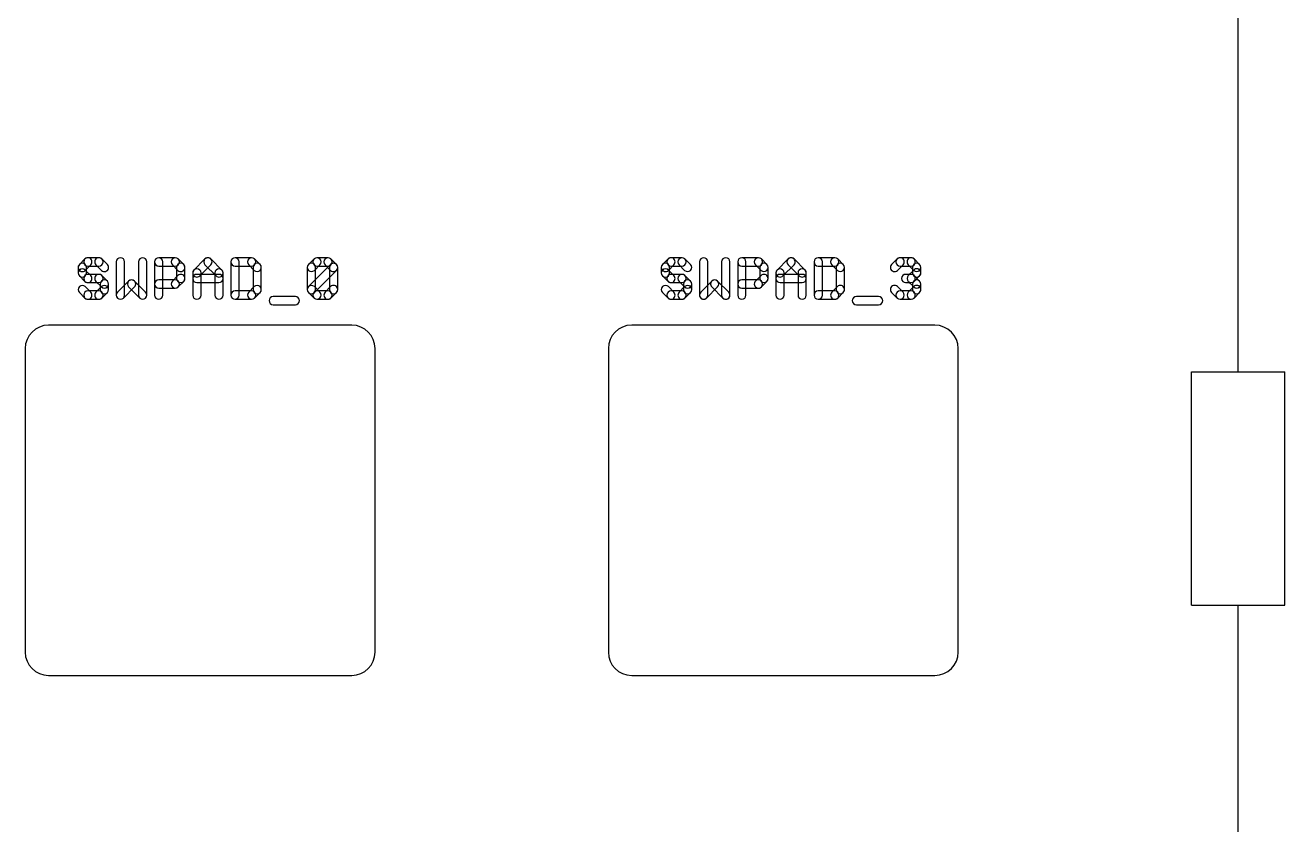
# Model space of a CAD drawing. Extents: x -3 to 225, y 0 to 143.
# Drawn here: x 109 to 163, y 36.6 to 70.8 of the extents above; entities that cross this region are included whole.
import ezdxf

# ---------------------------------------------------------------- set-up
doc = ezdxf.new("R2010")
doc.units = 0
doc.layers.add('121', color=1, linetype='CONTINUOUS')
doc.layers.add('248', color=250, linetype='CONTINUOUS')

msp = doc.modelspace()

# ---------------------------------------------------------------- linework, layer by layer
at = {"layer": '121'}
for points in [[(111.5593, 60.8381), (111.322, 60.6009, 1), (111.5735, 60.3494), (111.8107, 60.5867, 1)], [(111.2699, 60.4751), (111.2699, 60.2379, 1), (111.6255, 60.2379), (111.6255, 60.4751, 1)], [(112.1596, 60.8902), (111.685, 60.8902, 1), (111.685, 60.5346), (112.1596, 60.5346, 1)], [(112.5225, 60.6009), (112.2853, 60.8381, 1), (112.0338, 60.5867), (112.2711, 60.3494, 1)], [(112.9071, 60.7124), (112.9071, 59.2888, 1), (113.2627, 59.2888), (113.2627, 60.7124, 1)], [(114.2118, 59.2888), (114.2118, 60.7124, 1), (113.8562, 60.7124), (113.8562, 59.2888, 1)], [(114.8999, 59.2888), (114.8999, 60.7124, 1), (114.5443, 60.7124), (114.5443, 59.2888, 1)], [(114.7221, 60.5346), (115.4339, 60.5346, 1), (115.4339, 60.8902), (114.7221, 60.8902, 1)], [(115.3081, 60.5867), (115.5454, 60.3494, 1), (115.7969, 60.6009), (115.5596, 60.8381, 1)], [(115.4933, 60.4751), (115.4933, 60.0006, 1), (115.8489, 60.0006), (115.8489, 60.4751, 1)], [(116.4849, 60.1122), (116.9595, 60.5867, 1), (116.708, 60.8381), (116.2335, 60.3636, 1)], [(116.708, 60.5867), (117.1826, 60.1122, 1), (117.434, 60.3636), (116.9595, 60.8381, 1)], [(117.8186, 60.7124), (117.8186, 59.2888, 1), (118.1742, 59.2888), (118.1742, 60.7124, 1)], [(118.7082, 60.8902), (117.9964, 60.8902, 1), (117.9964, 60.5346), (118.7082, 60.5346, 1)], [(119.0712, 60.6009), (118.8339, 60.8381, 1), (118.5825, 60.5867), (118.8197, 60.3494, 1)], [(119.1232, 59.5261), (119.1232, 60.4751, 1), (118.7676, 60.4751), (118.7676, 59.5261, 1)], [(121.3964, 60.3494), (121.6337, 60.5867, 1), (121.3822, 60.8381), (121.145, 60.6009, 1)], [(121.3964, 59.4003), (122.3455, 60.3494, 1), (122.094, 60.6009), (121.145, 59.6518, 1)], [(121.4485, 59.5261), (121.4485, 60.4751, 1), (121.0929, 60.4751), (121.0929, 59.5261, 1)], [(121.508, 60.5346), (121.9825, 60.5346, 1), (121.9825, 60.8902), (121.508, 60.8902, 1)], [(121.8568, 60.5867), (122.094, 60.3494, 1), (122.3455, 60.6009), (122.1082, 60.8381, 1)], [(122.042, 60.4751), (122.042, 59.5261, 1), (122.3976, 59.5261), (122.3976, 60.4751, 1)], [(136.5593, 60.8381), (136.322, 60.6009, 1), (136.5735, 60.3494), (136.8107, 60.5867, 1)], [(136.2699, 60.4751), (136.2699, 60.2379, 1), (136.6255, 60.2379), (136.6255, 60.4751, 1)], [(137.1595, 60.8902), (136.685, 60.8902, 1), (136.685, 60.5346), (137.1595, 60.5346, 1)], [(137.5225, 60.6009), (137.2853, 60.8381, 1), (137.0338, 60.5867), (137.2711, 60.3494, 1)], [(137.9071, 60.7124), (137.9071, 59.2888, 1), (138.2627, 59.2888), (138.2627, 60.7124, 1)], [(139.2118, 59.2888), (139.2118, 60.7124, 1), (138.8562, 60.7124), (138.8562, 59.2888, 1)], [(139.8999, 59.2888), (139.8999, 60.7124, 1), (139.5443, 60.7124), (139.5443, 59.2888, 1)], [(139.7221, 60.5346), (140.4339, 60.5346, 1), (140.4339, 60.8902), (139.7221, 60.8902, 1)], [(140.3081, 60.5867), (140.5454, 60.3494, 1), (140.7969, 60.6009), (140.5596, 60.8381, 1)], [(140.4933, 60.4751), (140.4933, 60.0006, 1), (140.8489, 60.0006), (140.8489, 60.4751, 1)], [(141.4849, 60.1122), (141.9595, 60.5867, 1), (141.708, 60.8381), (141.2335, 60.3636, 1)], [(141.708, 60.5867), (142.1826, 60.1122, 1), (142.434, 60.3636), (141.9595, 60.8381, 1)], [(142.8186, 60.7124), (142.8186, 59.2888, 1), (143.1742, 59.2888), (143.1742, 60.7124, 1)], [(143.7082, 60.8902), (142.9964, 60.8902, 1), (142.9964, 60.5346), (143.7082, 60.5346, 1)], [(144.0712, 60.6009), (143.8339, 60.8381, 1), (143.5825, 60.5867), (143.8197, 60.3494, 1)], [(144.1232, 59.5261), (144.1232, 60.4751, 1), (143.7676, 60.4751), (143.7676, 59.5261, 1)], [(146.3964, 60.3494), (146.6337, 60.5867, 1), (146.3822, 60.8381), (146.145, 60.6009, 1)], [(146.5079, 60.5346), (146.9825, 60.5346, 1), (146.9825, 60.8902), (146.5079, 60.8902, 1)], [(146.8568, 60.5867), (147.094, 60.3494, 1), (147.3455, 60.6009), (147.1082, 60.8381, 1)], [(147.042, 60.4751), (147.042, 60.2379, 1), (147.3976, 60.2379), (147.3976, 60.4751, 1)], [(111.322, 60.1122), (111.5593, 59.8749, 1), (111.8107, 60.1263), (111.5735, 60.3636, 1)], [(111.685, 59.8228), (112.1596, 59.8228, 1), (112.1596, 60.1784), (111.685, 60.1784, 1)], [(112.0338, 59.8749), (112.2711, 59.6376, 1), (112.5225, 59.8891), (112.2853, 60.1263, 1)], [(112.219, 59.7633), (112.219, 59.5261, 1), (112.5746, 59.5261), (112.5746, 59.7633, 1)], [(113.2106, 59.1631), (113.6852, 59.6376, 1), (113.4337, 59.8891), (112.9592, 59.4145, 1)], [(113.4337, 59.6376), (113.9083, 59.1631, 1), (114.1597, 59.4145), (113.6852, 59.8891, 1)], [(115.4339, 59.9411), (114.7221, 59.9411, 1), (114.7221, 59.5855), (115.4339, 59.5855, 1)], [(115.5454, 60.1263), (115.3081, 59.8891, 1), (115.5596, 59.6376), (115.7969, 59.8749, 1)], [(116.537, 59.2888), (116.537, 60.2379, 1), (116.1814, 60.2379), (116.1814, 59.2888, 1)], [(116.3592, 59.8228), (117.3083, 59.8228, 1), (117.3083, 60.1784), (116.3592, 60.1784, 1)], [(117.1305, 60.2379), (117.1305, 59.2888, 1), (117.4861, 59.2888), (117.4861, 60.2379, 1)], [(136.322, 60.1122), (136.5593, 59.8749, 1), (136.8107, 60.1263), (136.5735, 60.3636, 1)], [(136.685, 59.8228), (137.1595, 59.8228, 1), (137.1595, 60.1784), (136.685, 60.1784, 1)], [(137.0338, 59.8749), (137.2711, 59.6376, 1), (137.5225, 59.8891), (137.2853, 60.1263, 1)], [(137.219, 59.7633), (137.219, 59.5261, 1), (137.5746, 59.5261), (137.5746, 59.7633, 1)], [(138.2106, 59.1631), (138.6852, 59.6376, 1), (138.4337, 59.8891), (137.9592, 59.4145, 1)], [(138.4337, 59.6376), (138.9083, 59.1631, 1), (139.1597, 59.4145), (138.6852, 59.8891, 1)], [(140.4339, 59.9411), (139.7221, 59.9411, 1), (139.7221, 59.5855), (140.4339, 59.5855, 1)], [(140.5454, 60.1263), (140.3081, 59.8891, 1), (140.5596, 59.6376), (140.7969, 59.8749, 1)], [(141.537, 59.2888), (141.537, 60.2379, 1), (141.1814, 60.2379), (141.1814, 59.2888, 1)], [(141.3592, 59.8228), (142.3083, 59.8228, 1), (142.3083, 60.1784), (141.3592, 60.1784, 1)], [(142.1305, 60.2379), (142.1305, 59.2888, 1), (142.4861, 59.2888), (142.4861, 60.2379, 1)], [(146.9825, 60.1784), (146.7452, 60.1784, 1), (146.7452, 59.8228), (146.9825, 59.8228, 1)], [(147.094, 60.3636), (146.8568, 60.1263, 1), (147.1082, 59.8749), (147.3455, 60.1122, 1)], [(146.8568, 59.8749), (147.094, 59.6376, 1), (147.3455, 59.8891), (147.1082, 60.1263, 1)], [(147.042, 59.7633), (147.042, 59.5261, 1), (147.3976, 59.5261), (147.3976, 59.7633, 1)], [(111.8107, 59.4145), (111.5735, 59.6518, 1), (111.322, 59.4003), (111.5593, 59.1631, 1)], [(112.1596, 59.4666), (111.685, 59.4666, 1), (111.685, 59.111), (112.1596, 59.111, 1)], [(112.2711, 59.6518), (112.0338, 59.4145, 1), (112.2853, 59.1631), (112.5225, 59.4003, 1)], [(117.9964, 59.111), (118.7082, 59.111, 1), (118.7082, 59.4666), (117.9964, 59.4666, 1)], [(118.8339, 59.1631), (119.0712, 59.4003, 1), (118.8197, 59.6518), (118.5825, 59.4145, 1)], [(121.6337, 59.4145), (121.3964, 59.6518, 1), (121.145, 59.4003), (121.3822, 59.1631, 1)], [(121.9825, 59.4666), (121.508, 59.4666, 1), (121.508, 59.111), (121.9825, 59.111, 1)], [(122.094, 59.6518), (121.8568, 59.4145, 1), (122.1082, 59.1631), (122.3455, 59.4003, 1)], [(136.8107, 59.4145), (136.5735, 59.6518, 1), (136.322, 59.4003), (136.5593, 59.1631, 1)], [(137.1595, 59.4666), (136.685, 59.4666, 1), (136.685, 59.111), (137.1595, 59.111, 1)], [(137.2711, 59.6518), (137.0338, 59.4145, 1), (137.2853, 59.1631), (137.5225, 59.4003, 1)], [(142.9964, 59.111), (143.7082, 59.111, 1), (143.7082, 59.4666), (142.9964, 59.4666, 1)], [(143.8339, 59.1631), (144.0712, 59.4003, 1), (143.8197, 59.6518), (143.5825, 59.4145, 1)], [(146.6337, 59.4145), (146.3964, 59.6518, 1), (146.145, 59.4003), (146.3822, 59.1631, 1)], [(146.9825, 59.4666), (146.5079, 59.4666, 1), (146.5079, 59.111), (146.9825, 59.111, 1)], [(147.094, 59.6518), (146.8568, 59.4145, 1), (147.1082, 59.1631), (147.3455, 59.4003, 1)], [(119.6335, 58.8737), (120.5826, 58.8737, 1), (120.5826, 59.2293), (119.6335, 59.2293, 1)], [(144.6335, 58.8737), (145.5826, 58.8737, 1), (145.5826, 59.2293), (144.6335, 59.2293, 1)]]:
    msp.add_lwpolyline(points, format="xyb", close=True, dxfattribs=at)
at = {"layer": '248'}
for p, q in [((161, 56), (161, 86)), ((123, 58), (110, 58)), ((148, 58), (135, 58)), ((109, 57), (109, 44)), ((124, 44), (124, 57)), ((134, 57), (134, 44)), ((149, 44), (149, 57)), ((159, 56), (161, 56)), ((159, 46), (159, 56)), ((161, 56), (163, 56)), ((163, 46), (163, 56)), ((159, 46), (161, 46)), ((161, 46), (163, 46)), ((161, 16), (161, 46)), ((110, 43), (123, 43)), ((135, 43), (148, 43))]:
    msp.add_line(p, q, dxfattribs=at)
for centre, start, end in [((110, 57), 90, 180), ((123, 57), 0, 90), ((135, 57), 90, 180), ((148, 57), 0, 90), ((110, 44), 180, 270), ((123, 44), 270, 0), ((135, 44), 180, 270), ((148, 44), 270, 0)]:
    msp.add_arc(centre, 1, start, end, dxfattribs=at)

doc.saveas('drawing.dxf')
